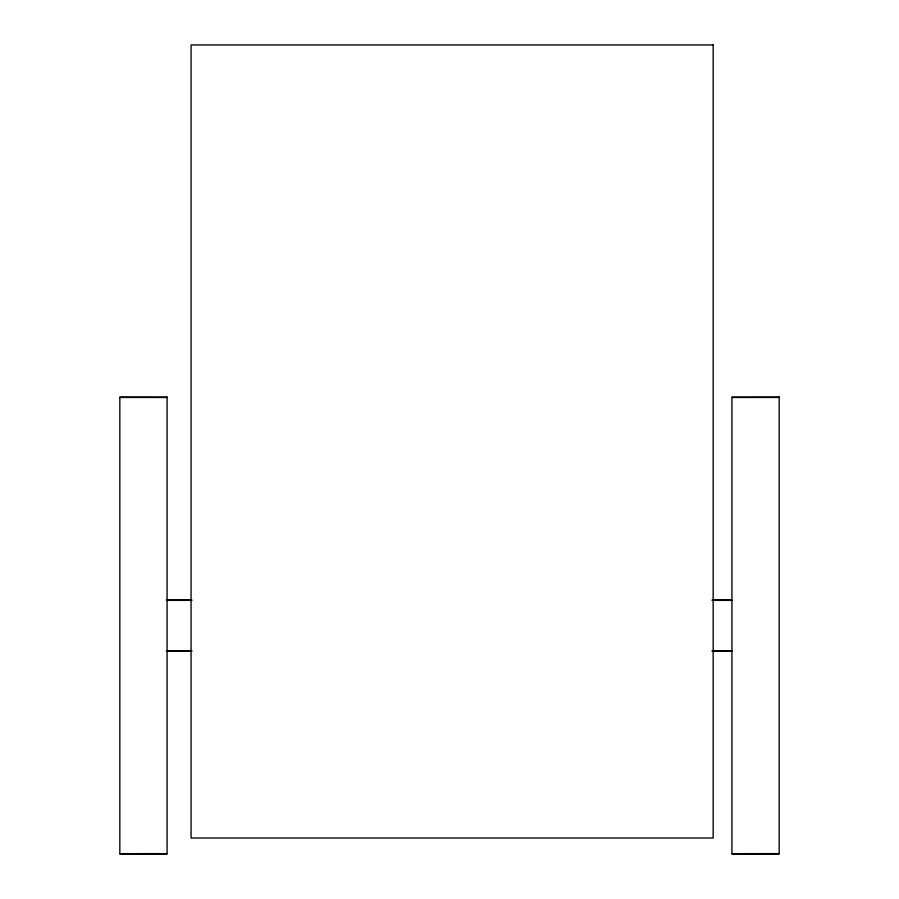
<?xml version="1.0" encoding="UTF-8"?>
<svg xmlns="http://www.w3.org/2000/svg" width="899" height="899" viewBox="0 0 899 899"><rect width="100%" height="100%" fill="white"/><g stroke="black" fill="none" stroke-linecap="round" stroke-linejoin="round"><path stroke-width="1.35" d="M119.837 397.459L167.079 397.482M731.921 397.482L779.163 397.459M166.551 599.981L191.802 599.97M712.188 599.981L731.831 599.97M166.551 600.386L191.802 600.386M712.188 600.386L731.831 600.386M166.551 650.707L191.802 650.707M712.188 650.707L731.831 650.707M166.551 651.123L191.802 651.112M712.188 651.112L731.831 651.123M119.837 853.645L167.079 853.612M731.921 853.645L779.163 853.612M713.165 44.95L191.06 44.95L191.06 838.025L713.165 838.025L713.165 44.95M167.079 397.066L119.837 397.043L119.837 854.05L167.079 854.05L167.079 397.043M779.163 397.043L731.921 397.066L731.921 854.05L779.163 854.05L779.163 397.043"/></g></svg>
